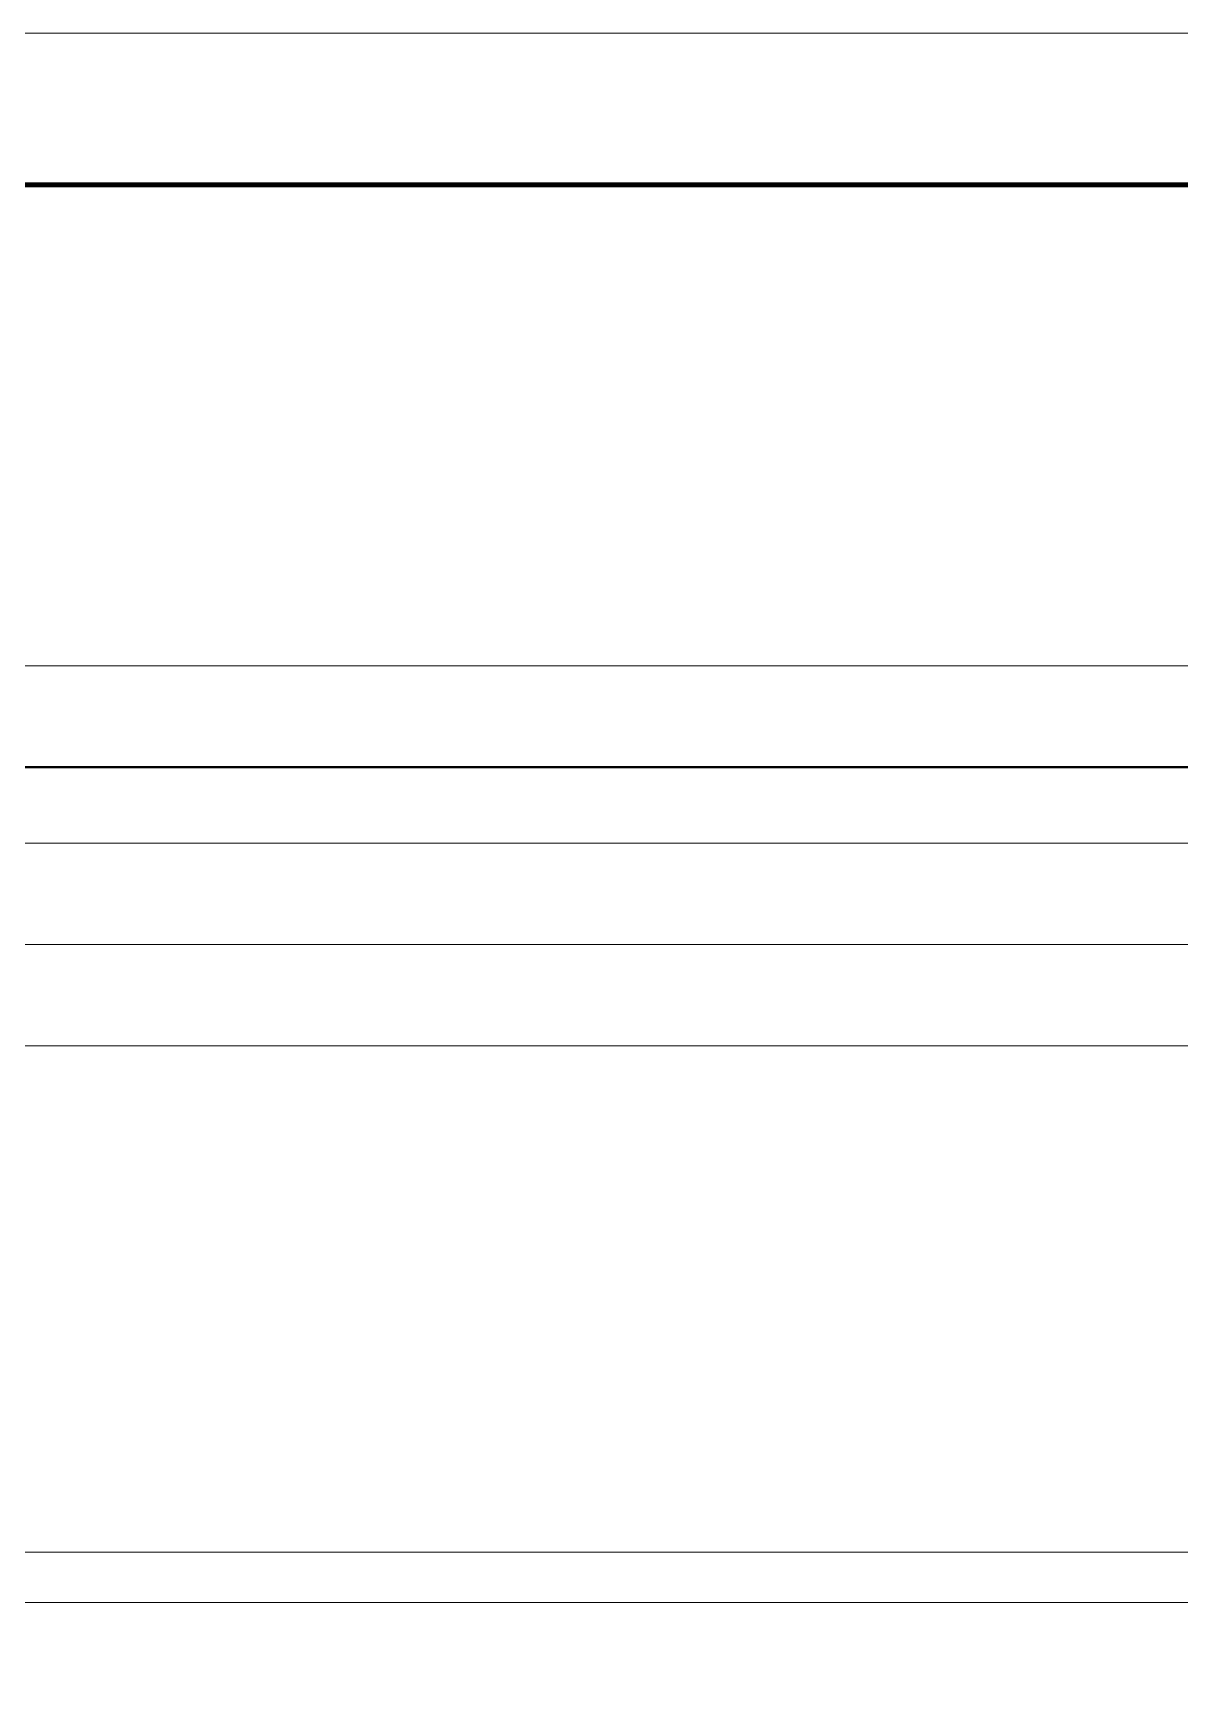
# Model space of a CAD drawing. Extents: x -2749 to 23780, y -1311 to 8245.
# Drawn here: x 9518.2 to 9563.5, y 2799.7 to 2865 of the extents above; entities that cross this region are included whole.
import ezdxf

# ---------------------------------------------------------------- set-up
doc = ezdxf.new("R2010")
doc.units = 0
doc.header["$MEASUREMENT"] = 0
for name, color, linetype, lineweight in [('00', 9, 'Continuous', 9), ('06C', 9, 'Continuous', 9), ('06D', 9, 'Continuous', 9), ('10', 9, 'Continuous', 9), ('14', 9, 'Continuous', 9), ('33', 9, 'BATTING', 9), ('35', 9, 'Continuous', 9), ('40B', 9, 'Continuous', 9)]:
    doc.layers.add(name, color=color, linetype=linetype, lineweight=lineweight)
doc.linetypes.add('BATTING', pattern='A,0.0001,-0.1,[134,ltypeshp.shx,S=0.1,R=0,X=-0.1,Y=0],-0.2,[134,ltypeshp.shx,S=0.1,R=180,X=0.1,Y=0],-0.1', length=0.4001)

# ---------------------------------------------------------------- blocks, each defined once
blk = doc.blocks.new('1.KAT PLANI')
at = {"layer": '00'}
blk.add_lwpolyline([(9480, 2825), (9730, 2825), (9730, 2805), (9480, 2805)], close=True, dxfattribs=at)
blk.add_lwpolyline([(9480, 2825), (9730, 2825), (9730, 2805), (9480, 2805)], close=True, dxfattribs=at)
at = {"layer": '06C'}
blk.add_lwpolyline([(7067.5, 861.676), (7067.5, 861.676), (7067.5, 2865), (10767.5, 2865), (10767.493, 1989.751)], dxfattribs=at)
at = {"layer": '06D'}
for points in [[(9480, 2840), (9732.088, 2840)], [(9729.996, 2825), (9729.996, 2833), (9480, 2833), (9480, 2825)]]:
    blk.add_lwpolyline(points, dxfattribs=at)
at = {"layer": '10'}
for points, const_width in [([(7073.5, 861.676), (7073.5, 2859), (10761.5, 2859), (10761.5, 1989.751)], 0.2), ([(9473.188, 2836), (9736.63, 2836)], 0.1)]:
    blk.add_lwpolyline(points, dxfattribs=dict(at, const_width=const_width))
at = {"layer": '14'}
blk.add_lwpolyline([(9478, 2819.3), (9478, 2803), (9732, 2803), (9732, 2820.225)], dxfattribs=at)
at = {"layer": '33', "ltscale": 0.4}
blk.add_lwpolyline([(9480, 2829), (9729.996, 2829)], dxfattribs=at)
at = {"layer": '40B'}
blk.add_lwpolyline([(9230.5, 2365), (9617.5, 2365), (9617.5, 2825), (9230.5, 2825)], close=True, dxfattribs=at)

msp = doc.modelspace()

# ---------------------------------------------------------------- linework, layer by layer
at = {"layer": '35'}
msp.add_lwpolyline([(9235.5, 2743), (9235.5, 2447), (9309.5, 2447), (9309.5, 2363), (9925.5, 2363), (9925.5, 2447), (9990.5, 2447), (9990.5, 2743), (9925.5, 2743), (9925.5, 2803), (9309.5, 2803), (9309.5, 2743)], close=True, dxfattribs=at)

# ---------------------------------------------------------------- block references
at = {"layer": '06D'}
msp.add_blockref('1.KAT PLANI', (0, 0), dxfattribs=at)

doc.saveas('drawing.dxf')
